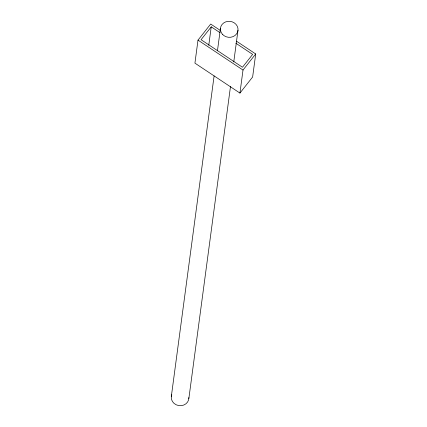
<?xml version="1.0" encoding="UTF-8"?>
<svg xmlns="http://www.w3.org/2000/svg" width="427" height="427" viewBox="0 0 427 427"><rect width="100%" height="100%" fill="white"/><g stroke="black" fill="none" stroke-linecap="round" stroke-linejoin="round"><path stroke-width="0.64" d="M220.578 30.605L210.698 24.035L198 40.117L194.925 63.143L239.937 93.081L252.635 76.993L255.709 53.973L236.499 41.195M208.771 45.257L211.232 26.837L219.948 32.639M171.291 396.752L214.103 75.915M217.45 50.829L220.444 28.385M188.846 398.615L230.511 86.361M233.766 61.936L237.994 30.248M239.937 93.081L243.006 70.055L255.709 53.973M211.232 26.837L201.069 39.706L242.477 67.252L252.64 54.384L235.747 43.148M198 40.117L243.006 70.055M188.873 397.569A8.828 8.006 7.6 0 1 178.7 405.57A8.828 8.006 7.6 0 1 171.798 394.719M222.446 34.293A8.828 8.006 7.6 0 0 237.492 32.281A8.828 8.006 7.6 0 0 227.719 21.382A8.828 8.006 7.6 0 0 222.446 34.293"/></g></svg>
